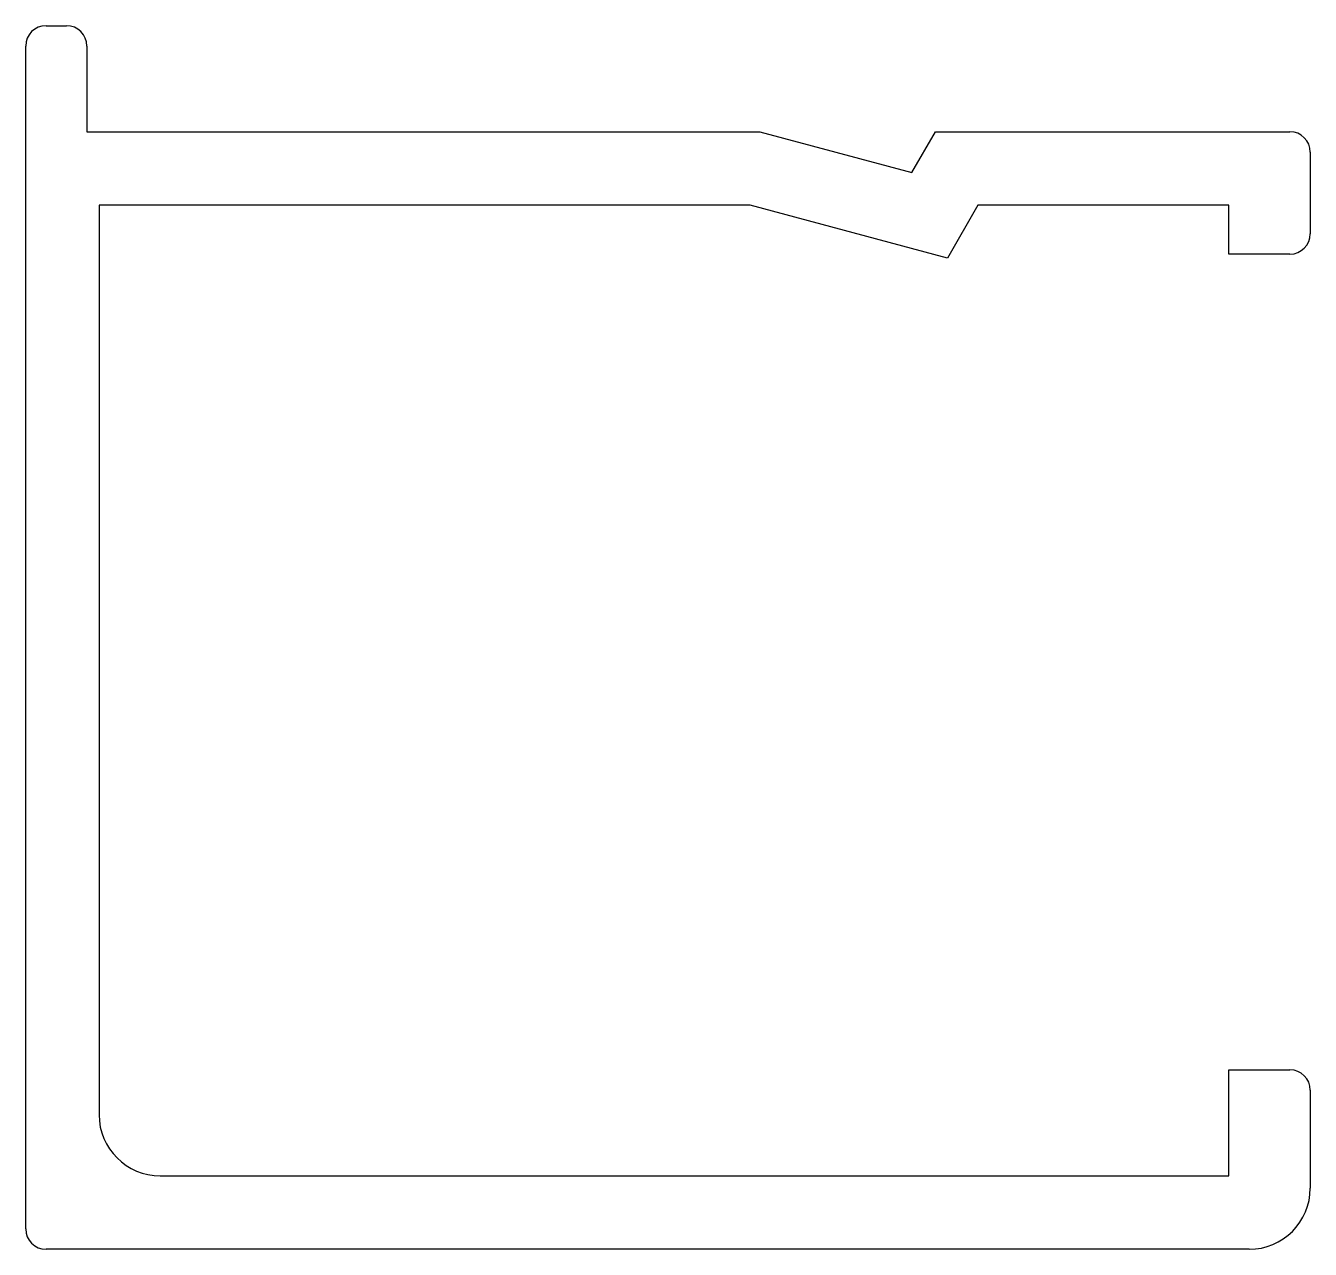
# Model space of a CAD drawing. Extents: x 223.5 to 255, y -165.3 to -135.3.
import ezdxf

# ---------------------------------------------------------------- set-up
doc = ezdxf.new("R2010")
doc.units = 0
doc.header["$LTSCALE"] = 15
doc.linetypes.add('AUSGEZOGEN', pattern=[0])
doc.layers.get('0').update_dxf_attribs({"linetype": 'CONTINUOUS'})

msp = doc.modelspace()

# ---------------------------------------------------------------- linework, layer by layer
at = {"linetype": 'AUSGEZOGEN'}
for p, q in [((224.026, -135.281), (224.526, -135.281)), ((223.526, -164.781), (223.526, -135.781)), ((225.026, -135.781), (225.026, -137.881)), ((225.026, -137.881), (241.526, -137.881)), ((241.526, -137.881), (245.258, -138.881)), ((245.258, -138.881), (245.836, -137.881)), ((245.836, -137.881), (254.526, -137.881)), ((255.026, -138.381), (255.026, -140.381)), ((241.289, -139.681), (225.326, -139.681)), ((225.326, -139.681), (225.326, -161.981)), ((246.127, -140.977), (241.289, -139.681)), ((246.875, -139.681), (246.127, -140.977)), ((253.026, -139.681), (246.875, -139.681)), ((253.026, -140.881), (253.026, -139.681)), ((254.526, -140.881), (253.026, -140.881)), ((253.026, -163.481), (253.026, -160.881)), ((253.026, -160.881), (254.526, -160.881)), ((255.026, -161.381), (255.026, -163.781)), ((226.826, -163.481), (253.026, -163.481)), ((253.526, -165.281), (224.026, -165.281))]:
    msp.add_line(p, q, dxfattribs=at)
for centre, radius, start, end in [((224.026, -135.781), 0.5, 90, 180), ((224.526, -135.781), 0.5, 0, 90), ((254.526, -138.381), 0.5, 0, 90), ((254.526, -140.381), 0.5, 270, 0), ((254.526, -161.381), 0.5, 0, 90), ((226.826, -161.981), 1.5, 180, 270), ((253.526, -163.781), 1.5, 270, 0), ((224.026, -164.781), 0.5, 180, 270)]:
    msp.add_arc(centre, radius, start, end, dxfattribs=at)

doc.saveas('drawing.dxf')
